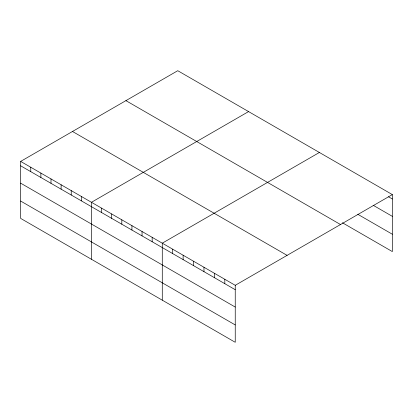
<?xml version="1.0" encoding="UTF-8"?>
<svg xmlns="http://www.w3.org/2000/svg" width="413" height="413" viewBox="0 0 413 413"><rect width="100%" height="100%" fill="white"/><g stroke="black" fill="none" stroke-linecap="round" stroke-linejoin="round"><path stroke-width="0.62" d="M235.24 307.06L235.24 285.306L20.65 161.411L20.65 218.405L235.24 342.294L235.24 307.06L20.65 183.166M342.429 222.767L392.35 251.589L392.35 194.595L177.76 70.706L20.65 161.411M248.574 111.587L91.464 202.293L91.464 259.287M319.388 152.474L162.278 243.18L162.278 300.174M235.24 285.306L392.35 194.595M388.509 196.779L392.35 198.994M373.151 205.266L392.35 216.35M357.787 214.28L392.35 234.233M125.913 100.638L340.503 224.533M72.497 131.479L287.087 255.368M20.65 165.809L235.24 289.704M20.65 201.048L235.24 324.938M224.817 279.286L224.817 283.685M214.393 273.267L214.393 277.665M203.97 267.252L203.97 271.651M193.547 261.233L193.547 265.631M183.124 255.213L183.124 259.612M172.701 249.199L172.701 253.597M152.165 237.341L152.165 241.739M142.046 231.497L142.046 235.895M131.933 225.658L131.933 230.056M121.814 219.819L121.814 224.218M111.696 213.975L111.696 218.374M101.583 208.137L101.583 212.535M81.351 196.454L81.351 200.852M71.232 190.615L71.232 195.013M61.114 184.771L61.114 189.169M51 178.932L51 183.331M40.882 173.093L40.882 177.492M30.768 167.25L30.768 171.648"/></g></svg>
